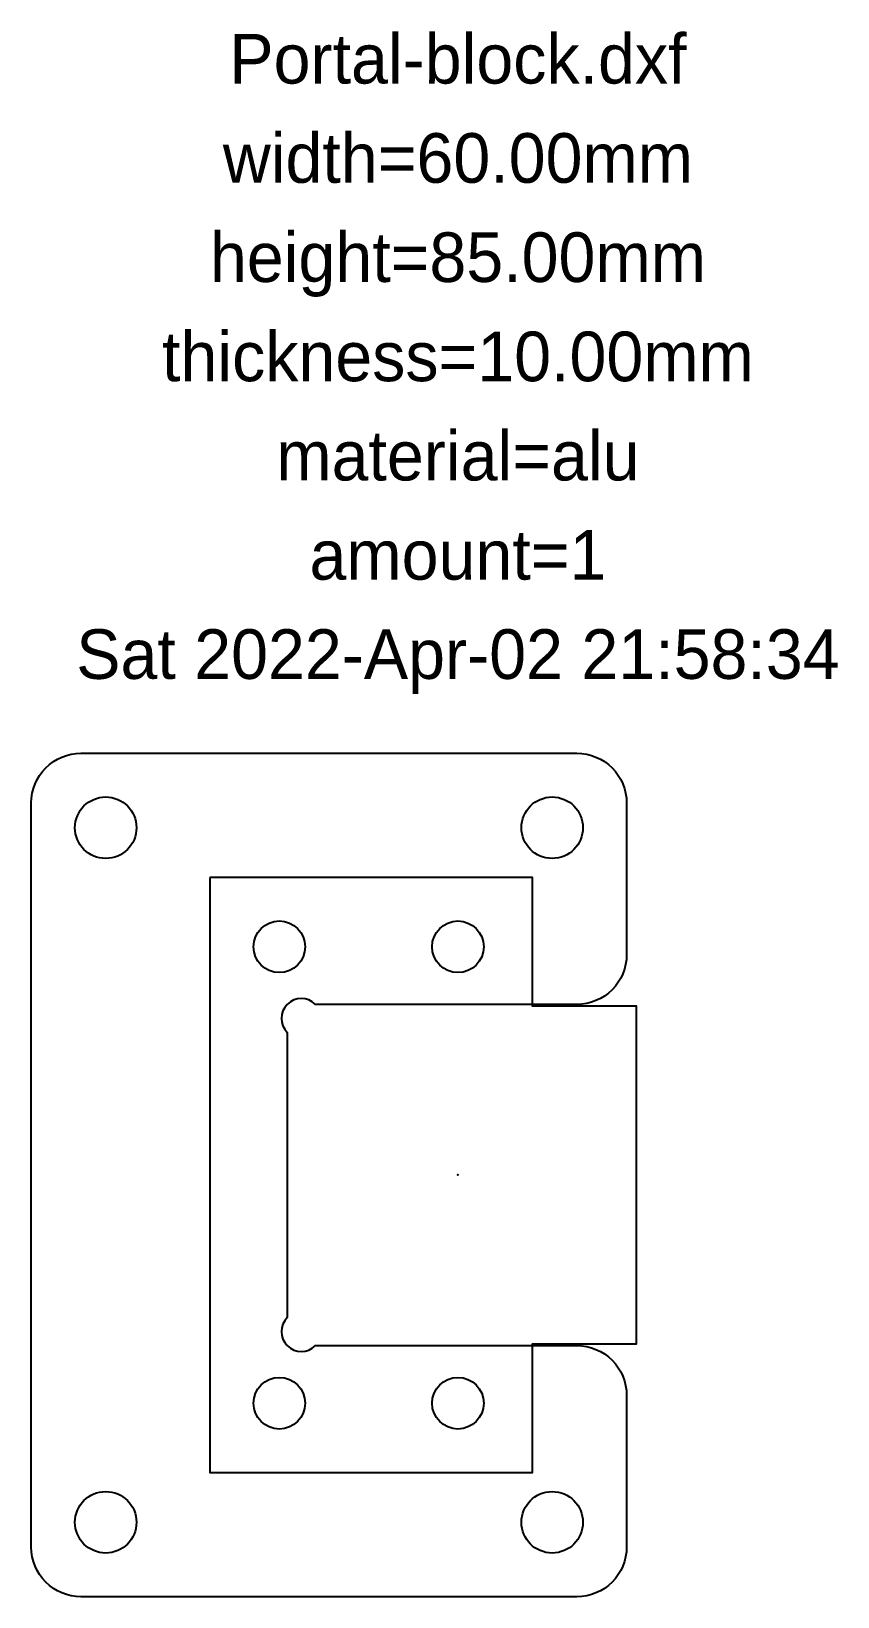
# Model space of a CAD drawing. Header units: millimetres. Extents: x -43 to 38, y -42 to 115.
import ezdxf
from ezdxf.enums import TextEntityAlignment as Align

# ---------------------------------------------------------------- set-up
doc = ezdxf.new("R2010")
doc.units = ezdxf.units.MM
doc.layers.add('annotation', color=2, linetype='Continuous')
doc.layers.add('outline', color=2, linetype='Continuous')
doc.styles.add('LiberationSerif', font='LiberationSerif-Regular.ttf')

msp = doc.modelspace()

# ---------------------------------------------------------------- linework, layer by layer
msp.add_lwpolyline([(12, -42.5), (-38, -42.5, -0.414214), (-43, -37.5), (-43, 37.5, -0.414214), (-38, 42.5), (12, 42.5, -0.414214), (17, 37.5), (17, 22.2, -0.414214), (12, 17.2), (-14.37, 17.2, 1), (-17.2, 14.37), (-17.2, -14.37, 1), (-14.37, -17.2), (12, -17.2, -0.414214), (17, -22.2), (17, -37.5, -0.414214)], format="xyb", close=True)
for centre, radius in [((-35.5, 35), 3.1), ((9.5, 35), 3.1), ((-18, 23), 2.6), ((0, 23), 2.6), ((-18, -23), 2.6), ((0, -23), 2.6), ((-35.5, -35), 3.1), ((9.5, -35), 3.1)]:
    msp.add_circle(centre, radius)
at = {"layer": 'outline'}
msp.add_lwpolyline([(-25, 30), (-25, -30), (7.5, -30), (7.5, -17), (18, -17), (18, 17), (7.5, 17), (7.5, 30)], close=True, dxfattribs=at)
msp.add_point((0, 0), dxfattribs=at)

# ---------------------------------------------------------------- texts
at = {"layer": 'annotation', "style": 'LiberationSerif'}
for s, p in [('Portal-block.dxf', (0, 112.5)), ('width=60.00mm', (0, 102.5)), ('height=85.00mm', (0, 92.5)), ('thickness=10.00mm', (0, 82.5)), ('material=alu', (0, 72.5)), ('amount=1', (0, 62.5)), ('Sat 2022-Apr-02 21:58:34', (0, 52.5))]:
    msp.add_text(s, height=5, dxfattribs=at).set_placement(p, align=Align.MIDDLE_CENTER)

doc.saveas('drawing.dxf')
